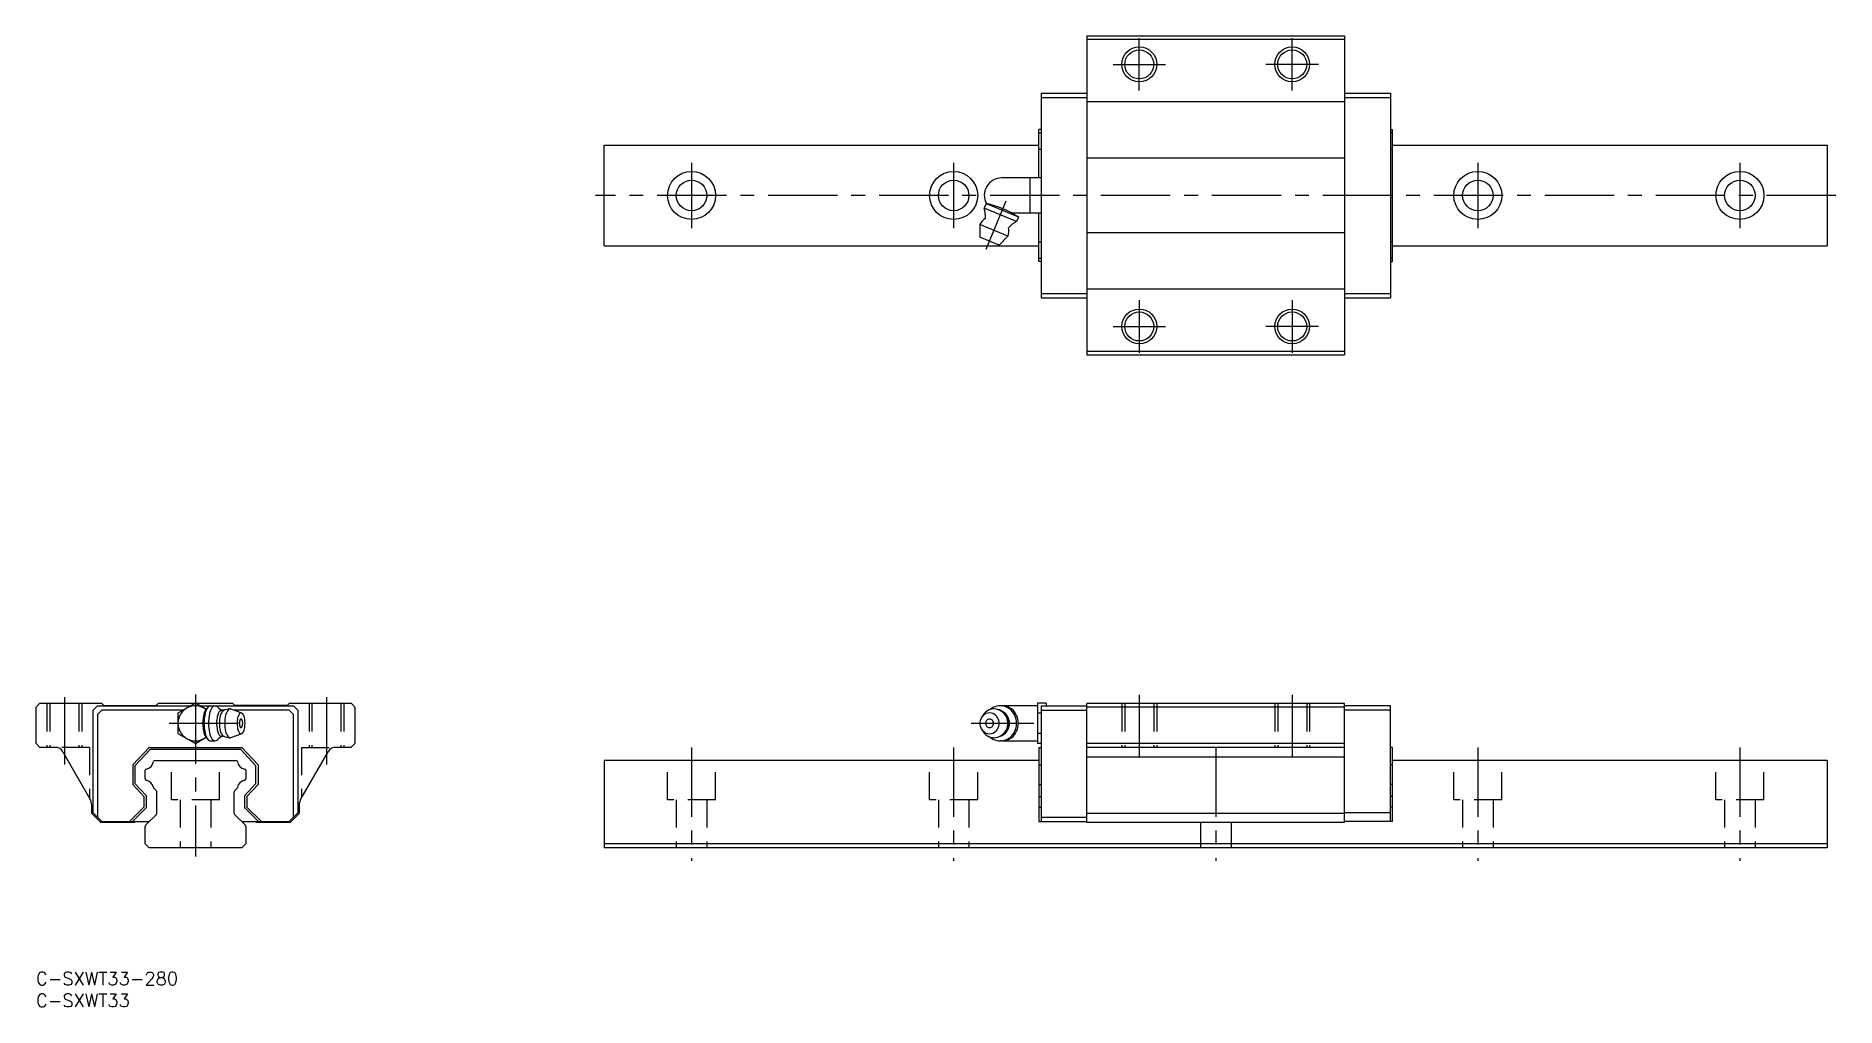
# Model space of a CAD drawing. Extents: x 0 to 412, y -1 to 221.
import ezdxf

# ---------------------------------------------------------------- set-up
doc = ezdxf.new("R2010")
doc.units = 0
doc.header["$LTSCALE"] = 0.5
doc.linetypes.add('CENTER', pattern=[50.8, 31.75, -6.35, 6.35, -6.35])
doc.linetypes.add('DASHED', pattern=[19.05, 12.7, -6.35])
for name, color, linetype in [('MSM_CENTER', 1, 'CENTER'), ('MSM_CONTINUOUS', 7, 'CONTINUOUS'), ('MSM_DASHED', 4, 'DASHED'), ('MSM_NARROW', 5, 'CONTINUOUS'), ('MSM_PART_NUMBER', 7, 'CONTINUOUS')]:
    doc.layers.add(name, color=color, linetype=linetype)
doc.styles.get("Standard").update_dxf_attribs({"font": 'txt.shx', "height": 3, "bigfont": 'bigfont.shx'})

# ---------------------------------------------------------------- blocks, each defined once
blk = doc.blocks.new('*U47')
at = {"layer": 'MSM_PART_NUMBER'}
blk.add_text('C-SXWT33-280', height=3, dxfattribs=at).set_placement((0, 3.56))
blk = doc.blocks.new('*U48')
at = {"layer": 'MSM_PART_NUMBER'}
blk.add_text('C-SXWT33', height=3, dxfattribs=at).set_placement((0, -1.44))

msp = doc.modelspace()

# ---------------------------------------------------------------- linework, layer by layer
at = {"layer": 'MSM_CENTER'}
for p, q in [((252.58, 208.35), (252.58, 220.35)), ((287.58, 208.35), (287.58, 220.35)), ((246.58, 214.35), (258.58, 214.35)), ((293.58, 214.35), (281.58, 214.35)), ((150.08, 191.85), (150.08, 176.85)), ((210.08, 191.85), (210.08, 176.85)), ((330.08, 191.85), (330.08, 176.85)), ((390.08, 191.85), (390.08, 176.85)), ((412.08, 184.35), (128.08, 184.35)), ((217.53, 172.06), (222.1, 183.12)), ((252.58, 160.35), (252.58, 148.35)), ((287.58, 160.35), (287.58, 148.35)), ((246.58, 154.35), (258.58, 154.35)), ((293.58, 154.35), (281.58, 154.35)), ((36.5, 70.12), (36.5, 33)), ((6.5, 69.5), (6.5, 54.05)), ((66.5, 69.5), (66.5, 54.05)), ((252.58, 70), (252.58, 56)), ((287.58, 70), (287.58, 56)), ((30.5, 63.5), (47.86, 63.5)), ((214.08, 63.5), (228.4, 63.5)), ((150.08, 58), (150.08, 32)), ((210.08, 58), (210.08, 32)), ((270.08, 58), (270.08, 32)), ((330.08, 58), (330.08, 32)), ((390.08, 58), (390.08, 32))]:
    msp.add_line(p, q, dxfattribs=at)
at = {"layer": 'MSM_CONTINUOUS'}
for p, q in [((240.58, 220.85), (299.58, 220.85)), ((240.58, 220.85), (240.58, 147.85)), ((299.58, 220.05), (240.58, 220.05)), ((299.58, 220.85), (299.58, 147.85)), ((230.08, 207.8), (230.08, 160.9)), ((230.08, 207.8), (240.58, 207.8)), ((230.08, 206.8), (240.58, 206.8)), ((299.58, 207.8), (310.08, 207.8)), ((299.58, 206.8), (310.08, 206.8)), ((310.08, 207.8), (310.08, 160.9)), ((299.58, 205.8), (240.58, 205.8)), ((230.08, 199.48), (229.58, 199.48)), ((229.58, 188.35), (229.58, 199.48)), ((229.58, 198.7), (230.08, 198.7)), ((310.08, 199.48), (310.58, 199.48)), ((310.58, 198.7), (310.08, 198.7)), ((310.58, 169.22), (310.58, 199.48)), ((130.08, 172.85), (130.08, 195.85)), ((130.08, 195.85), (229.58, 195.85)), ((229.58, 194.95), (230.08, 194.95)), ((310.58, 194.95), (310.08, 194.95)), ((310.58, 195.85), (410.08, 195.85)), ((410.08, 195.85), (410.08, 172.85)), ((299.58, 192.9), (240.58, 192.9)), ((230.08, 188.35), (221.1, 188.35)), ((227.58, 180.35), (227.58, 188.35)), ((217.51, 182.47), (217.09, 181.47)), ((224.49, 178.41), (217.09, 181.47)), ((217.51, 182.47), (224.9, 179.42)), ((230.08, 184.35), (227.58, 184.35)), ((216.08, 177.67), (216.08, 174.82)), ((222.52, 175), (216.08, 177.67)), ((223.3, 180.35), (230.08, 180.35)), ((224.9, 179.42), (224.49, 178.41)), ((229.58, 169.22), (229.58, 180.35)), ((220.51, 172.99), (216.08, 174.82)), ((222.52, 175), (220.51, 172.99)), ((229.58, 173.75), (230.08, 173.75)), ((299.58, 175.8), (240.58, 175.8)), ((310.58, 173.75), (310.08, 173.75)), ((130.08, 172.85), (229.58, 172.85)), ((229.58, 170), (230.08, 170)), ((230.08, 169.22), (229.58, 169.22)), ((310.58, 170), (310.08, 170)), ((310.08, 169.22), (310.58, 169.22)), ((310.58, 172.85), (410.08, 172.85)), ((230.08, 161.9), (240.58, 161.9)), ((230.08, 160.9), (240.58, 160.9)), ((299.58, 162.9), (240.58, 162.9)), ((299.58, 161.9), (310.08, 161.9)), ((299.58, 160.9), (310.08, 160.9)), ((299.58, 148.65), (240.58, 148.65)), ((240.58, 147.85), (299.58, 147.85)), ((0.8, 68), (0, 67.2)), ((0, 58.9), (0, 67.2)), ((15.05, 68), (0.8, 68)), ((13.05, 66.5), (14.05, 67.5)), ((13.05, 43), (13.05, 66.5)), ((14.05, 67.5), (35.43, 67.5)), ((15.05, 66.5), (14.05, 65.5)), ((15.05, 68), (15.5, 67.55)), ((33.7, 66.5), (15.05, 66.5)), ((15.5, 67.55), (27.5, 67.55)), ((27.95, 68), (27.5, 67.55)), ((36.29, 68), (27.95, 68)), ((36.5, 68.12), (32.5, 65.81)), ((38.97, 66.69), (36.5, 68.12)), ((45.05, 68), (36.71, 68)), ((37.57, 67.5), (58.95, 67.5)), ((39.39, 67.2), (38.91, 66.63)), ((39.93, 67.5), (41.01, 67.5)), ((43.07, 66.5), (42.53, 66.5)), ((46.94, 65.9), (44.62, 66.77)), ((45.05, 68), (45.5, 67.55)), ((57.95, 66.5), (45.34, 66.5)), ((57.5, 67.55), (45.5, 67.55)), ((57.95, 68), (57.5, 67.55)), ((72.2, 68), (57.95, 68)), ((58.95, 65.5), (57.95, 66.5)), ((58.95, 67.5), (59.95, 66.5)), ((59.95, 66.5), (59.95, 43)), ((73, 67.2), (72.2, 68)), ((73, 67.2), (73, 58.9)), ((221.06, 67.5), (220.76, 67.5)), ((229.28, 67.5), (221.6, 67.5)), ((222.3, 67.5), (222.09, 67.49)), ((229.28, 68.12), (229.28, 58.88)), ((231.28, 68.12), (229.28, 68.12)), ((230.08, 67.5), (230.08, 41)), ((230.08, 67.5), (240.58, 67.5)), ((230.08, 66.5), (240.58, 66.5)), ((231.28, 68.12), (231.28, 67.5)), ((240.58, 40.8), (240.58, 68)), ((299.58, 68), (240.58, 68)), ((299.58, 67.2), (240.58, 67.2)), ((299.58, 40.8), (299.58, 68)), ((310.08, 67.5), (299.58, 67.5)), ((310.08, 66.5), (299.58, 66.5)), ((310.08, 41), (310.08, 67.5)), ((14.05, 65.5), (14.05, 42)), ((32.5, 65.81), (32.5, 61.19)), ((58.95, 42), (58.95, 65.5)), ((216.88, 65.46), (216.51, 64.92)), ((216.51, 62.08), (216.88, 61.54)), ((230.08, 65.81), (229.28, 65.81)), ((0.9, 58), (0, 58.9)), ((4.42, 58), (0.9, 58)), ((22.15, 53.98), (25.9, 58)), ((25.9, 58), (47.1, 58)), ((32.5, 61.19), (36.5, 58.88)), ((36.5, 58.88), (38.97, 60.31)), ((38.91, 60.37), (39.36, 59.83)), ((39.92, 59.5), (41.01, 59.5)), ((44.62, 60.23), (46.94, 61.1)), ((47.1, 58), (50.85, 53.98)), ((72.1, 58), (68.6, 58)), ((72.1, 58), (69.32, 58)), ((73, 58.9), (72.1, 58)), ((221.06, 59.5), (220.76, 59.5)), ((221.76, 59.52), (222.3, 59.5)), ((222.3, 59.5), (229.28, 59.5)), ((230.08, 61.19), (229.28, 61.19)), ((230.08, 58.88), (229.28, 58.88)), ((229.58, 58), (230.08, 58)), ((229.58, 58), (229.58, 41)), ((299.58, 58.9), (240.58, 58.9)), ((299.58, 58), (240.58, 58)), ((310.58, 58), (310.08, 58)), ((310.58, 41), (310.58, 58)), ((6.15, 57), (12.36, 46.24)), ((22.15, 53.98), (22.15, 49.52)), ((26.12, 57.5), (22.65, 53.78)), ((22.65, 53.78), (22.65, 49.72)), ((46.88, 57.5), (26.12, 57.5)), ((27.18, 55), (45.82, 55)), ((50.35, 53.78), (46.88, 57.5)), ((50.35, 49.72), (50.35, 53.78)), ((50.85, 53.98), (50.85, 49.52)), ((60.67, 46.27), (66.86, 57)), ((229.58, 55), (130.08, 55)), ((130.08, 55), (130.08, 35)), ((229.58, 53.98), (230.08, 53.98)), ((299.58, 55.78), (240.58, 55.78)), ((310.58, 53.98), (310.08, 53.98)), ((410.08, 55), (310.58, 55)), ((410.08, 55), (410.08, 35)), ((24.7, 46.78), (22.15, 49.52)), ((22.65, 49.72), (25.2, 46.98)), ((25, 50.76), (25, 52.74)), ((47.8, 46.98), (50.35, 49.72)), ((48, 52.74), (48, 50.76)), ((50.85, 49.52), (48.3, 46.78)), ((229.58, 49.52), (230.08, 49.52)), ((310.58, 49.52), (310.08, 49.52)), ((24.7, 46.78), (24.7, 44.33)), ((25.2, 46.98), (25.2, 44.12)), ((27.55, 48.03), (26.96, 48.62)), ((27.7, 43.01), (27.7, 47.67)), ((45.3, 47.67), (45.3, 43.01)), ((46.04, 48.62), (45.45, 48.03)), ((47.8, 44.12), (47.8, 46.98)), ((48.3, 46.78), (48.3, 44.33)), ((229.58, 46.78), (230.08, 46.78)), ((310.58, 46.78), (310.08, 46.78)), ((12.76, 42.85), (12.76, 44.74)), ((14.81, 40.8), (12.76, 42.85)), ((14.05, 42), (13.05, 43)), ((14.05, 42), (15.05, 41)), ((21.37, 41), (24.7, 44.33)), ((25.2, 44.12), (22.08, 41)), ((25.15, 40.25), (27.55, 42.65)), ((45.45, 42.65), (47.85, 40.25)), ((50.92, 41), (47.8, 44.12)), ((48.3, 44.33), (51.63, 41)), ((57.95, 41), (58.95, 42)), ((60.26, 42.85), (58.21, 40.8)), ((59.95, 43), (58.95, 42)), ((60.26, 44.77), (60.26, 42.85)), ((229.58, 44.33), (230.08, 44.33)), ((230.08, 42), (240.58, 42)), ((299.58, 42.85), (240.58, 42.85)), ((310.08, 43), (299.58, 43)), ((310.58, 44.33), (310.08, 44.33)), ((22.44, 40.8), (14.81, 40.8)), ((15.05, 41), (25.9, 41)), ((22.44, 40.8), (22.64, 41)), ((25, 35.9), (25, 39.89)), ((47.1, 41), (57.95, 41)), ((48, 39.89), (48, 35.9)), ((50.58, 40.8), (50.38, 41)), ((58.21, 40.8), (50.58, 40.8)), ((229.58, 41), (240.58, 41)), ((299.58, 40.8), (240.58, 40.8)), ((310.58, 41), (299.58, 41)), ((25.9, 35), (25, 35.9)), ((47.1, 35), (25.9, 35)), ((47.1, 35), (48, 35.9)), ((410.08, 35.9), (130.08, 35.9)), ((410.08, 35), (130.08, 35))]:
    msp.add_line(p, q, dxfattribs=at)
for centre, radius in [((252.58, 214.35), 3.32), ((287.58, 214.35), 3.32), ((150.08, 184.35), 5.5), ((210.08, 184.35), 5.5), ((330.08, 184.35), 5.5), ((390.08, 184.35), 5.5), ((150.08, 184.35), 3.5), ((210.08, 184.35), 3.5), ((330.08, 184.35), 3.5), ((390.08, 184.35), 3.5), ((252.58, 154.35), 3.32), ((287.58, 154.35), 3.32)]:
    msp.add_circle(centre, radius, dxfattribs=at)
for centre, radius, start, end in [((221.1, 184.35), 4, 90, 208.2045), ((210.36, 179.53), 7.01, 356.8001, 16.0883), ((212.53, 159.95), 23.07, 57.5603, 77.5284), ((220.46, 175.14), 5.06, 127.8712, 150.0738), ((227.89, 172.28), 7.01, 119.0004, 138.2886), ((217.64, 176.31), 5.06, 345.0149, 7.2175), ((36.5, 63.5), 4, 52.3337, 307.6657), ((40.6, 65.22), 2.2, 140.225, 161.8427), ((42.65, 64.87), 4.03, 146.8866, 166.6493), ((40.46, 66.25), 1.44, 125.9218, 145.4887), ((39.97, 66.76), 0.74, 93.1183, 117.9219), ((43.72, 64.83), 4.1, 147.081, 167.6286), ((41.49, 66.03), 1.59, 116.1971, 139.6985), ((41.01, 66.9), 0.598, 68.665, 111.3122), ((40.8, 66.32), 1.21, 47.4198, 69.6042), ((44.17, 69.52), 3.44, 222.1461, 246.6426), ((43.09, 65.27), 1.42, 125.9507, 154.4967), ((45.48, 64.37), 3.4, 149.497, 165.4511), ((42.47, 66.04), 0.439, 58.1538, 120.1645), ((43.65, 65.24), 1.39, 123.1572, 142.4345), ((42.8, 66.7), 0.3, 251.8694, 288.0198), ((44.45, 63.5), 3.3, 89.9834, 119.7627), ((46.45, 64.67), 3.12, 145.1749, 167.3523), ((44.68, 65.88), 0.98, 116.5664, 143.8233), ((44.42, 66.4), 0.405, 87.0316, 117.135), ((44.44, 66.27), 0.527, 69.6574, 89.5546), ((219.4, 63.79), 3.03, 113.8638, 146.4453), ((219.33, 63.97), 2.83, 90.5007, 114.1149), ((220.27, 64.83), 2.58, 115.0049, 134.7934), ((220.86, 63.11), 4.39, 91.212, 112.3253), ((219.33, 63.5), 3.3, 270, 90.2761), ((219.31, 63.89), 2.91, 47.5132, 90.1551), ((221.33, 64.36), 3.15, 50.6933, 94.8609), ((220.91, 64.32), 3.18, 51.1763, 87.2915), ((220.92, 65.16), 1.11, 59.7984, 77.4041), ((219.31, 63.5), 3.21, 307.8915, 52.1085), ((219.86, 63.64), 2.96, 32.6427, 56.768), ((220.25, 63.5), 4.24, 308.8706, 51.1334), ((220.66, 63.5), 4.24, 308.8568, 51.0988), ((46.05, 63.5), 7.91, 162.2957, 197.7043), ((48.23, 63.5), 9.77, 166.4041, 193.5959), ((49.29, 63.5), 9.82, 166.995, 193.005), ((48.73, 63.5), 7.38, 168.0861, 191.9176), ((45.05, 64.26), 3.62, 153.2908, 167.7679), ((45.05, 62.74), 3.62, 192.2321, 206.7092), ((49.13, 63.5), 7.15, 166.0627, 193.9373), ((51.17, 63.5), 7.98, 166.5427, 193.4649), ((52.1, 63.51), 6.07, 171.3992, 188.7967), ((48.69, 64.17), 2.61, 143.6917, 174.6188), ((48.69, 62.83), 2.61, 185.5772, 216.5043), ((48.62, 63.5), 2.06, 155.1119, 204.8881), ((46.94, 65.47), 0.429, 35.0756, 144.9244), ((46.94, 64.27), 0.213, 26.3076, 153.6924), ((46.94, 62.73), 0.213, 206.3076, 333.6924), ((45.57, 63.5), 1.79, 330.9798, 29.0202), ((45.19, 64.17), 2.61, 5.4792, 36.4063), ((45.19, 62.83), 2.61, 323.5937, 354.5208), ((41.79, 63.5), 6.07, 351.3013, 8.6987), ((218.56, 63.5), 2.48, 116.6257, 243.3745), ((218.44, 63.5), 1.06, 142.8265, 217.1735), ((218.3, 63.84), 2.06, 65.7047, 114.2953), ((218.3, 63.58), 0.903, 38.4142, 141.5858), ((218.3, 63.42), 0.903, 218.4142, 321.5858), ((218.16, 63.5), 1.06, 322.8265, 37.1735), ((218.03, 63.5), 2.48, 296.6255, 63.3743), ((219.76, 63.5), 3.12, 326.1381, 33.8619), ((4.42, 56), 2, 30, 90), ((40.6, 61.78), 2.2, 198.1573, 219.775), ((42.65, 62.13), 4.03, 193.3507, 213.1134), ((40.46, 60.75), 1.44, 214.5113, 234.0782), ((39.97, 60.24), 0.74, 242.06, 266.4399), ((43.72, 62.17), 4.1, 192.3714, 212.919), ((41.49, 60.97), 1.59, 220.3015, 243.8029), ((41.01, 60.1), 0.598, 248.6878, 291.335), ((40.8, 60.68), 1.21, 290.3958, 312.5802), ((44.17, 57.48), 3.44, 113.3503, 137.8564), ((43.09, 61.73), 1.42, 205.5033, 234.0493), ((45.48, 62.63), 3.4, 194.5489, 210.503), ((42.47, 60.96), 0.439, 239.8355, 301.8462), ((43.66, 61.76), 1.4, 217.573, 236.8112), ((42.8, 60.3), 0.3, 72.025, 108.0521), ((44.45, 63.5), 3.3, 240.2518, 269.1262), ((46.45, 62.33), 3.12, 192.6477, 214.8251), ((44.68, 61.12), 0.98, 216.1767, 243.4336), ((44.42, 60.6), 0.405, 242.865, 272.9684), ((44.44, 60.73), 0.527, 270.4454, 290.3426), ((46.94, 61.53), 0.429, 215.0756, 324.9244), ((68.6, 56), 2, 90, 150), ((219.4, 63.21), 3.03, 213.5547, 246.1362), ((218.3, 63.16), 2.06, 245.7047, 294.2953), ((219.33, 63.03), 2.83, 245.8851, 269.4993), ((220.27, 62.17), 2.58, 225.2066, 244.9951), ((220.86, 63.89), 4.39, 247.6747, 268.788), ((219.31, 63.11), 2.91, 269.8449, 312.4868), ((220.91, 62.68), 3.18, 272.7035, 308.8399), ((221.33, 62.64), 3.15, 265.1391, 309.3067), ((220.92, 61.84), 1.11, 282.5959, 300.2016), ((219.86, 63.36), 2.96, 303.232, 327.3573), ((24.86, 55.04), 2.04, 280.8712, 351.6174), ((27.18, 54.7), 0.3, 90, 171.6174), ((45.82, 54.7), 0.3, 8.3826, 90), ((48.14, 55.04), 2.04, 188.3826, 259.1288), ((25.3, 52.74), 0.3, 100.8712, 180), ((25.3, 50.76), 0.3, 180, 259.1287), ((24.86, 48.46), 2.04, 9.2089, 79.1287), ((48.14, 48.46), 2.04, 100.8713, 170.7911), ((47.7, 52.74), 0.3, 360, 79.1288), ((47.7, 50.76), 0.3, 280.8713, 0), ((9.76, 44.74), 3, 0, 30), ((27.17, 48.83), 0.3, 189.2089, 225), ((27.2, 47.67), 0.5, 0, 45), ((45.8, 47.67), 0.5, 135, 180), ((45.83, 48.83), 0.3, 315, 350.7911), ((63.26, 44.77), 3, 150, 180), ((27.2, 43.01), 0.5, 315, 360), ((45.8, 43.01), 0.5, 180, 225), ((25.5, 39.89), 0.5, 135, 180), ((47.5, 39.89), 0.5, 360, 45)]:
    msp.add_arc(centre, radius, start, end, dxfattribs=at)
at = {"layer": 'MSM_DASHED'}
for p, q in [((2.5, 68), (2.5, 58)), ((3.18, 68), (3.18, 58)), ((9.82, 68), (9.82, 58)), ((10.5, 68), (10.5, 58)), ((62.5, 68), (62.5, 58)), ((63.18, 68), (63.18, 58)), ((69.82, 68), (69.82, 58)), ((70.5, 68), (70.5, 58)), ((248.58, 68), (248.58, 58)), ((249.26, 68), (249.26, 58)), ((255.9, 68), (255.9, 58)), ((256.58, 68), (256.58, 58)), ((283.58, 68), (283.58, 58)), ((284.26, 68), (284.26, 58)), ((290.9, 68), (290.9, 58)), ((291.58, 68), (291.58, 58)), ((12.25, 58), (3.01, 58)), ((12.25, 58), (12.25, 46.42)), ((60.76, 58), (60.76, 46.45)), ((60.76, 58), (70.01, 58)), ((31.01, 46), (31.01, 55)), ((42.01, 46), (42.01, 55)), ((144.58, 46), (144.58, 55)), ((155.58, 46), (155.58, 55)), ((204.58, 46), (204.58, 55)), ((215.58, 46), (215.58, 55)), ((324.58, 46), (324.58, 55)), ((335.58, 46), (335.58, 55)), ((384.58, 46), (384.58, 55)), ((395.58, 46), (395.58, 55)), ((42.01, 46), (31.01, 46)), ((33.01, 46), (33.01, 35)), ((40.01, 46), (40.01, 35)), ((155.58, 46), (144.58, 46)), ((146.58, 46), (146.58, 35)), ((153.58, 46), (153.58, 35)), ((215.58, 46), (204.58, 46)), ((206.58, 46), (206.58, 35)), ((213.58, 46), (213.58, 35)), ((335.58, 46), (324.58, 46)), ((326.58, 46), (326.58, 35)), ((333.58, 46), (333.58, 35)), ((395.58, 46), (384.58, 46)), ((386.58, 46), (386.58, 35)), ((393.58, 46), (393.58, 35)), ((266.58, 40.8), (266.58, 35)), ((273.58, 40.8), (273.58, 35))]:
    msp.add_line(p, q, dxfattribs=at)
at = {"layer": 'MSM_NARROW'}
for centre in [(252.58, 214.35), (287.58, 214.35), (252.58, 154.35), (287.58, 154.35)]:
    msp.add_circle(centre, 4, dxfattribs=at)

# ---------------------------------------------------------------- block references
at = {"layer": 'MSM_CONTINUOUS'}
for name in ['*U47', '*U48']:
    msp.add_blockref(name, (0, 0), dxfattribs=at)

doc.saveas('drawing.dxf')
